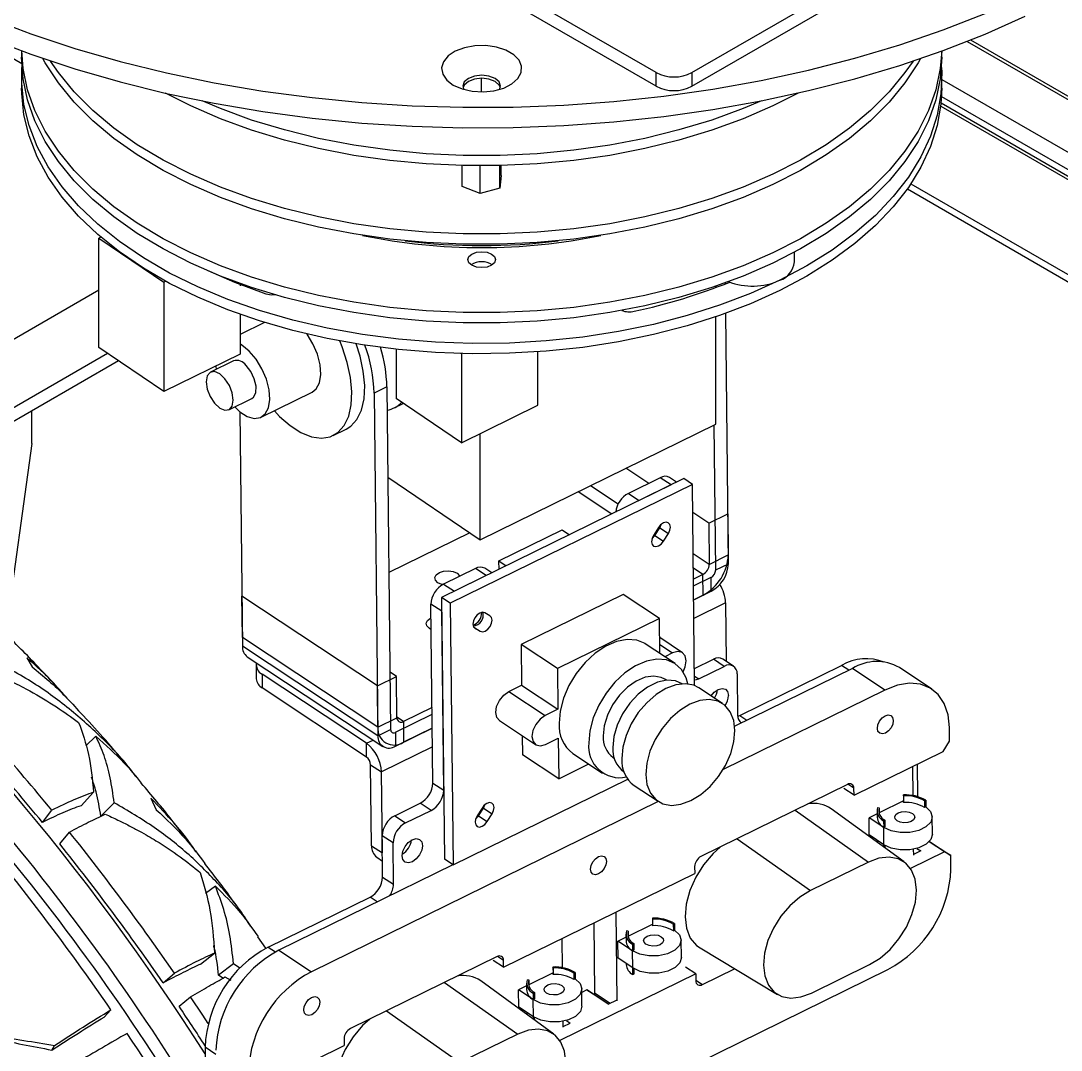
# Model space of a CAD drawing. Header units: millimetres. Extents: x 0 to 597, y 0 to 420.
# Drawn here: x 159.61 to 167.91, y 125.06 to 133.26 of the extents above; entities that cross this region are included whole.
import ezdxf

# ---------------------------------------------------------------- set-up
doc = ezdxf.new("R2010")
doc.units = ezdxf.units.MM

msp = doc.modelspace()

# ---------------------------------------------------------------- linework, layer by layer
at = {"color": 7, "linetype": 'Continuous', "lineweight": 25}
for p, q in [((164.9612, 132.8508), (169.8639, 135.681)), ((164.9612, 132.7419), (169.8639, 135.5721)), ((164.6784, 132.8508), (163.5942, 133.4767)), ((164.6784, 132.7419), (163.5942, 133.3678)), ((159.0396, 133.2605), (159.622, 132.9243)), ((167.1556, 133.0995), (174.6189, 128.791)), ((167.1836, 133.1106), (174.6425, 128.8046)), ((159.6211, 133.0233), (159.6211, 132.9726)), ((166.9544, 132.9726), (166.9544, 133.0233)), ((164.6784, 132.7419), (164.6784, 132.8508)), ((164.9612, 132.8508), (164.9612, 132.7419)), ((159.6211, 132.8093), (159.6211, 132.7277)), ((163.2871, 132.6973), (163.2871, 132.8053)), ((166.9544, 132.7277), (166.9544, 132.8093)), ((166.9544, 132.7965), (174.2558, 128.5814)), ((166.9526, 132.6614), (174.138, 128.5134)), ((166.9459, 132.5836), (174.0673, 128.4726)), ((166.9487, 132.6093), (174.0908, 128.4862)), ((163.1322, 131.9429), (163.1322, 132.1098)), ((163.276, 131.8871), (163.276, 132.1079)), ((163.4315, 131.9311), (163.4315, 132.1096)), ((163.4433, 132.0309), (163.4433, 132.1098)), ((163.4433, 132.0309), (163.4315, 131.9311)), ((163.276, 131.8871), (163.1322, 131.9429)), ((163.4315, 131.9311), (163.276, 131.8871)), ((166.68, 131.9241), (173.3631, 128.0661)), ((160.2518, 131.5407), (160.2351, 131.5325)), ((160.2351, 131.5325), (160.7533, 131.1807)), ((160.2351, 130.6615), (160.2351, 131.5325)), ((165.7802, 131.3432), (165.7802, 131.4201)), ((160.77, 131.1888), (160.7533, 131.1807)), ((160.7533, 131.1807), (160.7533, 130.3097)), ((161.3628, 131.171), (161.3628, 131.1611)), ((161.3663, 131.1698), (161.3628, 131.153)), ((165.2297, 131.1678), (165.2296, 131.1771)), ((160.2351, 131.117), (157.2512, 129.3945)), ((161.3835, 131.1637), (161.3783, 131.1551)), ((165.1545, 131.139), (165.1545, 131.1508)), ((161.3628, 130.9261), (161.3628, 130.6088)), ((165.2539, 128.9392), (165.2322, 130.9331)), ((161.5572, 130.8615), (161.3628, 130.7661)), ((165.1545, 130.0518), (165.1545, 130.9058)), ((160.3059, 130.6135), (157.2512, 128.8501)), ((160.7533, 130.3097), (160.2351, 130.6615)), ((161.3628, 130.6088), (160.7533, 130.3097)), ((162.6073, 130.6477), (162.6073, 130.2539)), ((163.1255, 130.6097), (163.1205, 130.6131)), ((163.1318, 130.6128), (163.1255, 130.6097)), ((163.1255, 130.6097), (163.1255, 129.9021)), ((163.735, 130.2012), (163.735, 130.6267)), ((160.3925, 130.5547), (157.2512, 128.7412)), ((161.3096, 130.5543), (161.1268, 130.4646)), ((161.1691, 130.5137), (161.1726, 130.4871)), ((162.5323, 130.3468), (162.4307, 130.2969)), ((162.5323, 130.3468), (162.5619, 127.618)), ((161.5299, 130.1055), (161.9363, 130.3049)), ((162.4307, 130.2969), (162.4603, 127.5681)), ((161.2737, 130.1654), (161.4565, 130.2551)), ((162.59, 130.1802), (162.6631, 130.216)), ((163.1255, 129.9021), (162.6073, 130.2539)), ((163.1255, 129.9021), (163.735, 130.2012)), ((159.7025, 129.897), (159.7025, 130.1563)), ((161.3606, 130.1493), (161.3809, 128.2823)), ((162.1052, 129.9608), (162.2068, 130.0106)), ((163.2753, 129.1294), (165.1545, 130.0518)), ((165.1523, 128.8893), (165.1397, 130.0445)), ((163.2753, 129.1294), (163.2753, 129.9756)), ((159.7025, 129.897), (159.4928, 128.3766)), ((164.6188, 129.5792), (164.4369, 129.6996)), ((162.5401, 129.6286), (163.2753, 129.1294)), ((164.8982, 129.6168), (162.9681, 128.6695)), ((164.7103, 129.6241), (164.4563, 129.4994)), ((164.7966, 129.5669), (164.7103, 129.6241)), ((164.8409, 129.5887), (164.785, 129.6256)), ((164.9673, 129.5711), (164.8982, 129.6168)), ((164.9673, 129.5711), (163.0372, 128.6238)), ((164.7966, 129.5669), (164.5427, 129.4423)), ((164.9847, 127.968), (164.9673, 129.5711)), ((164.4563, 129.4994), (164.5427, 129.4423)), ((165.0972, 129.2627), (164.9697, 129.347)), ((165.0972, 129.2627), (165.2495, 129.3375)), ((165.0972, 129.2627), (165.1007, 128.9337)), ((165.2495, 129.3375), (165.2531, 129.0085)), ((163.1922, 129.1858), (162.5483, 128.8698)), ((163.4252, 128.9609), (163.928, 129.2077)), ((163.928, 129.2077), (163.9862, 129.1692)), ((164.6959, 129.2266), (164.6568, 129.1645)), ((164.6677, 129.1637), (164.7067, 129.2257)), ((164.7067, 129.2257), (164.7758, 129.18)), ((164.7081, 129.2273), (164.7107, 129.2454)), ((164.7368, 129.118), (164.7758, 129.18)), ((164.6491, 129.15), (164.666, 129.1612)), ((164.6677, 129.1637), (164.7368, 129.118)), ((163.4259, 128.8942), (163.4252, 128.9609)), ((163.4252, 128.9609), (163.4834, 128.9224)), ((165.1007, 128.9337), (165.2531, 129.0085)), ((165.1523, 128.8893), (165.2539, 128.9392)), ((163.2373, 128.9012), (162.9834, 128.7765)), ((163.3237, 128.844), (163.2373, 128.9012)), ((163.3679, 128.8657), (163.3121, 128.9027)), ((165.0505, 128.8539), (164.9755, 128.8171)), ((165.0523, 128.6894), (165.0505, 128.8539)), ((162.9834, 128.7765), (163.0697, 128.7194)), ((163.3237, 128.844), (163.0697, 128.7194)), ((164.9761, 128.7622), (165.1153, 128.8306)), ((165.1165, 128.7209), (165.1153, 128.8306)), ((164.4151, 128.6937), (163.6025, 128.2948)), ((164.7044, 128.5023), (164.4151, 128.6937)), ((164.9773, 128.6526), (165.1165, 128.7209)), ((165.0523, 128.6894), (164.9773, 128.6526)), ((162.456, 127.9664), (161.3766, 128.6806)), ((161.3801, 128.3516), (161.3766, 128.6806)), ((162.9693, 128.5598), (162.883, 128.617)), ((162.8984, 127.1913), (162.883, 128.617)), ((163.0372, 128.6238), (162.9681, 128.6695)), ((162.9681, 128.6695), (162.9907, 126.5858)), ((163.0372, 128.6238), (163.0598, 126.5401)), ((165.2317, 128.6266), (165.2368, 128.1618)), ((162.9848, 127.1341), (162.9693, 128.5598)), ((163.3532, 128.5247), (163.3132, 128.5479)), ((164.7044, 128.5023), (163.8918, 128.1034)), ((164.7074, 128.224), (164.7044, 128.5023)), ((162.4596, 127.6374), (161.3801, 128.3516)), ((162.8852, 128.4135), (162.8682, 128.4247)), ((163.2351, 128.4239), (163.2751, 128.4006)), ((164.888, 128.2302), (164.7061, 128.3506)), ((162.4603, 127.5681), (161.3809, 128.2823)), ((163.6025, 128.2948), (163.606, 127.9713)), ((163.8918, 128.1034), (163.6025, 128.2948)), ((164.8291, 128.1435), (164.5916, 128.3006)), ((159.6625, 128.1905), (159.704, 128.1181)), ((161.4192, 128.1984), (162.4986, 127.4842)), ((164.8095, 128.2286), (164.7469, 128.1979)), ((161.4898, 128.1317), (161.491, 128.022)), ((163.8918, 128.1034), (163.8953, 127.7799)), ((164.9832, 128.1042), (165.1345, 128.1785)), ((165.0176, 128.0216), (165.2208, 128.1213)), ((165.2208, 128.1213), (165.1345, 128.1785)), ((165.2956, 128.1228), (165.2092, 128.18)), ((166.2422, 128.1044), (165.3042, 127.6441)), ((165.3436, 127.7298), (166.1562, 128.1287)), ((166.5013, 127.933), (166.2422, 128.1044)), ((166.8751, 127.9407), (166.616, 128.1121)), ((162.3692, 127.5087), (161.5374, 128.059)), ((161.5374, 128.059), (161.5386, 127.9494)), ((162.456, 127.9664), (162.6084, 128.0412)), ((162.6084, 128.0412), (162.557, 128.0752)), ((162.6119, 127.7122), (162.6084, 128.0412)), ((164.7575, 128.011), (164.7463, 128.0184)), ((165.3236, 128.0615), (165.3272, 127.7325)), ((162.3704, 127.399), (161.5386, 127.9494)), ((162.4596, 127.6374), (162.456, 127.9664)), ((163.5044, 127.9215), (163.606, 127.9713)), ((163.606, 127.9713), (163.8953, 127.7799)), ((164.8854, 127.9823), (164.8843, 127.983)), ((165.208, 127.8248), (165.018, 127.9505)), ((163.5044, 127.9215), (163.7937, 127.73)), ((166.5013, 127.933), (165.2129, 127.3007)), ((162.8919, 127.7945), (162.6633, 127.6823)), ((163.8953, 127.7799), (163.7937, 127.73)), ((162.4596, 127.6374), (162.6119, 127.7122)), ((162.5998, 127.596), (162.8925, 127.7396)), ((163.4284, 127.6895), (163.7177, 127.4981)), ((165.3276, 127.7234), (165.3436, 127.7298)), ((162.4603, 127.5681), (162.5619, 127.618)), ((162.601, 127.4863), (162.8937, 127.63)), ((162.6633, 127.6823), (162.6651, 127.5178)), ((162.8937, 127.63), (162.6651, 127.5178)), ((167.0164, 127.5243), (167.0152, 127.634)), ((160.2125, 127.5653), (160.1324, 127.4888)), ((162.5998, 127.596), (162.601, 127.4863)), ((163.6103, 127.5692), (163.612, 127.4175)), ((163.7962, 127.4997), (163.8978, 127.5496)), ((163.8978, 127.5496), (163.9013, 127.2261)), ((166.9661, 127.4445), (167.0164, 127.5243)), ((162.3704, 127.399), (162.3692, 127.5087)), ((166.2551, 127.0955), (166.9661, 127.4445)), ((163.9013, 127.2261), (163.612, 127.4175)), ((164.0141, 127.4277), (164.2516, 127.2706)), ((164.3343, 127.3957), (164.3455, 127.3883)), ((162.4026, 127.3376), (162.489, 127.2805)), ((162.4096, 126.6926), (162.4026, 127.3376)), ((162.496, 126.6354), (162.489, 127.2805)), ((163.9013, 127.2261), (164.141, 127.3437)), ((164.4208, 127.2825), (164.4219, 127.2818)), ((166.7251, 127.0922), (166.7226, 127.325)), ((166.7639, 127.083), (166.7611, 127.3439)), ((162.8984, 127.1913), (162.9848, 127.1341)), ((163.0598, 126.5401), (164.4513, 127.223)), ((160.0946, 127.0118), (160.1944, 127.119)), ((164.503, 127.1722), (164.693, 127.0465)), ((166.2031, 127.1803), (165.0349, 126.6069)), ((166.2551, 127.0955), (166.173, 127.1498)), ((166.2551, 127.0955), (166.2545, 127.1504)), ((160.359, 127.0347), (160.2527, 126.9272)), ((160.6499, 127.0726), (160.6945, 126.9798)), ((164.6938, 127.0459), (161.9301, 125.6895)), ((162.5949, 126.932), (162.798, 127.0317)), ((162.8844, 126.9746), (162.798, 127.0317)), ((166.6498, 127.0503), (166.4564, 126.9553)), ((166.6499, 127.0899), (166.6493, 127.0974)), ((166.6493, 127.0974), (166.6499, 127.0454)), ((166.6499, 127.0899), (166.6504, 127.0378)), ((166.6504, 127.0378), (166.6499, 127.0454)), ((166.826, 127.0548), (166.8158, 127.0498)), ((166.8158, 127.0498), (166.8164, 126.9977)), ((166.826, 127.0548), (166.8265, 127.0027)), ((159.7864, 126.8787), (159.8616, 126.9753)), ((162.6812, 126.8749), (162.8844, 126.9746)), ((163.2904, 126.9932), (163.2513, 126.9311)), ((163.2622, 126.9303), (163.3012, 126.9924)), ((163.3012, 126.9924), (163.3703, 126.9467)), ((163.3021, 126.992), (163.3052, 127.012)), ((163.3313, 126.8846), (163.3703, 126.9467)), ((166.6551, 126.5634), (166.0733, 126.9872)), ((166.4386, 126.9466), (166.3747, 126.9153)), ((166.4384, 126.9701), (166.4389, 126.918)), ((166.4429, 126.9961), (166.4559, 126.9947)), ((166.4559, 126.9947), (166.4565, 126.9459)), ((166.8265, 127.0027), (166.8164, 126.9977)), ((162.5949, 126.932), (162.6812, 126.8749)), ((163.245, 126.9174), (163.2607, 126.9279)), ((163.2622, 126.9303), (163.3313, 126.8846)), ((166.3762, 126.7782), (166.3747, 126.9153)), ((166.4913, 126.8381), (166.3747, 126.9153)), ((166.5009, 126.8952), (166.4907, 126.8903)), ((166.4907, 126.8903), (166.4913, 126.8381)), ((166.5009, 126.8952), (166.5015, 126.8431)), ((166.8804, 126.7857), (166.8789, 126.9228)), ((159.9252, 126.7075), (160.0024, 126.8016)), ((166.4928, 126.7011), (166.3762, 126.7782)), ((166.5015, 126.8431), (166.4913, 126.8381)), ((166.4928, 126.7011), (166.4913, 126.8381)), ((162.4096, 126.6926), (162.496, 126.6354)), ((162.5808, 126.7154), (162.4945, 126.7725)), ((162.4981, 126.4435), (162.4945, 126.7725)), ((162.5844, 126.3864), (162.5808, 126.7154)), ((166.4409, 126.7354), (166.441, 126.7288)), ((166.493, 126.6814), (166.4928, 126.7011)), ((166.5033, 126.674), (166.5031, 126.6947)), ((166.9748, 126.6439), (166.8532, 126.7244)), ((166.8555, 126.727), (167.0262, 126.614)), ((166.9748, 126.6439), (166.7048, 126.5114)), ((166.7303, 126.6185), (166.7298, 126.6651)), ((166.7869, 126.6512), (166.7302, 126.6234)), ((166.7563, 126.6714), (166.7869, 126.6512)), ((167.0262, 126.614), (166.9748, 126.6439)), ((167.0274, 126.5044), (167.0262, 126.614)), ((163.0577, 126.5415), (161.671, 125.8609)), ((162.4516, 126.6006), (162.4967, 126.5707)), ((163.0598, 126.5401), (162.9907, 126.5858)), ((164.9847, 126.5272), (164.9853, 126.4723)), ((166.3693, 126.5628), (165.9071, 126.3359)), ((162.4981, 126.4435), (162.5844, 126.3864)), ((163.4616, 125.7245), (164.9853, 126.4723)), ((161.1652, 126.3718), (161.0876, 126.3114)), ((161.585, 125.8851), (162.3977, 126.284)), ((164.3557, 126.1633), (164.3634, 125.4568)), ((164.6481, 126.1153), (164.6487, 126.1077)), ((164.6481, 126.1153), (164.6487, 126.0632)), ((164.1809, 126.0775), (164.187, 125.5191)), ((164.4552, 125.9732), (164.6486, 126.0681)), ((164.6487, 126.1077), (164.6492, 126.0556)), ((164.6487, 126.0632), (164.6492, 126.0556)), ((164.8146, 126.0676), (164.8248, 126.0726)), ((164.8146, 126.0676), (164.8152, 126.0155)), ((164.8248, 126.0726), (164.8253, 126.0205)), ((161.5675, 125.8759), (161.5032, 125.9678)), ((163.9316, 125.7211), (163.9291, 125.9539)), ((164.3735, 125.9331), (164.4374, 125.9645)), ((164.4372, 125.9879), (164.4377, 125.9359)), ((164.4547, 126.0125), (164.4417, 126.0139)), ((164.4547, 126.0125), (164.4553, 125.9638)), ((164.8152, 126.0155), (164.8253, 126.0205)), ((164.375, 125.796), (164.3735, 125.9331)), ((164.4901, 125.856), (164.3735, 125.9331)), ((164.4896, 125.9081), (164.4997, 125.9131)), ((164.4896, 125.9081), (164.4901, 125.856)), ((164.4997, 125.9131), (164.5003, 125.861)), ((164.8792, 125.8035), (164.8777, 125.9406)), ((165.0275, 125.8783), (165.645, 125.5085)), ((161.0459, 125.7482), (161.1585, 125.8382)), ((161.671, 125.8609), (161.9301, 125.6895)), ((163.4096, 125.8092), (162.2414, 125.2359)), ((164.4916, 125.7189), (164.375, 125.796)), ((164.4901, 125.856), (164.5003, 125.861)), ((164.4916, 125.7189), (164.4901, 125.856)), ((161.3102, 125.7516), (161.1914, 125.6609)), ((161.361, 125.7169), (161.3102, 125.7516)), ((161.9542, 123.4632), (166.5254, 125.7067)), ((163.4616, 125.7245), (163.3795, 125.7788)), ((163.4616, 125.7245), (163.4609, 125.7793)), ((163.8563, 125.7188), (163.8558, 125.7264)), ((163.8558, 125.7264), (163.8563, 125.6743)), ((163.8563, 125.7188), (163.8569, 125.6667)), ((164.4397, 125.7532), (164.4398, 125.7467)), ((164.4922, 125.6668), (164.4916, 125.7189)), ((164.5023, 125.6718), (164.5019, 125.7125)), ((164.994, 125.6717), (164.9119, 125.726)), ((165.046, 125.587), (165.3031, 125.7132)), ((165.916, 125.5189), (166.3782, 125.7457)), ((160.7493, 125.5995), (160.8383, 125.6777)), ((161.2244, 125.6374), (161.1914, 125.6609)), ((161.2417, 125.6473), (161.2886, 125.6231)), ((163.8616, 125.1923), (163.2797, 125.6161)), ((163.6493, 125.6251), (163.6624, 125.6236)), ((163.6624, 125.6236), (163.6629, 125.5749)), ((163.8563, 125.6792), (163.6628, 125.5843)), ((163.8569, 125.6667), (163.8563, 125.6743)), ((164.994, 125.6717), (163.9113, 125.1404)), ((164.0324, 125.6837), (164.0223, 125.6787)), ((164.0223, 125.6787), (164.0228, 125.6266)), ((164.033, 125.6316), (164.0228, 125.6266)), ((164.0324, 125.6837), (164.033, 125.6316)), ((164.4922, 125.6668), (164.5023, 125.6718)), ((164.994, 125.6717), (164.9946, 125.6169)), ((163.6451, 125.5756), (163.5812, 125.5442)), ((163.5827, 125.4071), (163.5812, 125.5442)), ((163.6978, 125.4671), (163.5812, 125.5442)), ((163.6448, 125.5991), (163.6454, 125.547)), ((164.0869, 125.4147), (164.0854, 125.5517)), ((164.1254, 125.544), (164.0857, 125.5245)), ((164.2981, 125.4297), (164.1254, 125.544)), ((164.1254, 125.544), (164.1768, 125.5141)), ((160.8758, 125.414), (160.9666, 125.4896)), ((163.7074, 125.5242), (163.6972, 125.5192)), ((163.6972, 125.5192), (163.6978, 125.4671)), ((163.7079, 125.4721), (163.6978, 125.4671)), ((163.6993, 125.33), (163.6978, 125.4671)), ((163.7074, 125.5242), (163.7079, 125.4721)), ((164.1768, 125.5141), (164.3017, 125.4315)), ((164.187, 125.5191), (164.1878, 125.5068)), ((164.3591, 125.4596), (164.2981, 125.4297)), ((160.2795, 125.3283), (160.3331, 125.386)), ((163.6993, 125.33), (163.5827, 125.4071)), ((163.6474, 125.3643), (163.6475, 125.3578)), ((163.6995, 125.3104), (163.6993, 125.33)), ((163.7098, 125.3029), (163.7095, 125.3237)), ((163.9367, 125.2474), (163.9362, 125.294)), ((163.9628, 125.3004), (163.9934, 125.2802)), ((163.9367, 125.2523), (163.9934, 125.2802)), ((162.1912, 125.1561), (162.1918, 125.1013)), ((163.5758, 125.1917), (163.1136, 124.9648)), ((159.8627, 125.0651), (159.8832, 125.102)), ((161.1694, 125.0304), (161.083, 125.0875)), ((161.083, 125.0875), (161.0949, 123.9908)), ((161.4807, 124.7523), (162.1918, 125.1013))]:
    msp.add_line(p, q, dxfattribs=at)
at = {"color": 8, "linetype": 'Continuous', "lineweight": 25}
for p, q in [((166.7078, 131.9645), (173.4119, 128.0943)), ((164.3237, 129.3348), (164.0554, 129.5123)), ((164.3747, 129.4141), (164.1535, 129.5604)), ((165.1007, 128.9337), (164.9733, 129.018)), ((165.0505, 128.8539), (164.9745, 128.9042)), ((165.2317, 128.6266), (164.9789, 128.5025)), ((163.2248, 128.4339), (163.2751, 128.4006)), ((163.2323, 128.4257), (163.2351, 128.4239)), ((164.7067, 128.2967), (164.8095, 128.2286)), ((166.2139, 128.0905), (166.1562, 128.1287)), ((164.9839, 128.044), (165.0176, 128.0216)), ((162.6633, 127.6823), (162.6119, 127.7163)), ((165.3436, 127.7298), (165.4012, 127.6917)), ((162.3692, 127.5087), (162.4223, 127.5348)), ((162.8953, 127.4799), (162.489, 127.2805)), ((166.2545, 127.1504), (166.2068, 127.1819)), ((165.785, 126.9751), (166.3693, 126.5628)), ((165.3228, 126.7482), (165.9071, 126.3359)), ((162.4553, 126.2458), (162.3977, 126.284)), ((161.585, 125.8851), (161.6434, 125.8465)), ((163.4609, 125.7793), (163.4132, 125.8109)), ((164.9945, 125.621), (165.046, 125.587)), ((162.9915, 125.604), (163.5758, 125.1917)), ((164.3118, 125.4365), (164.187, 125.5191)), ((162.5293, 125.3772), (163.1136, 124.9648))]:
    msp.add_line(p, q, dxfattribs=at)
at = {"color": 7, "linetype": 'Continuous', "lineweight": 25, "flags": 128}
for points in [[(159.3584, 133.2873), (159.6956, 133.1598), (160.0453, 133.0439), (160.4061, 132.9401), (160.7769, 132.8487), (161.1563, 132.77), (161.543, 132.7042), (161.9358, 132.6517), (162.3332, 132.6126), (162.7339, 132.5871), (163.1366, 132.5751), (163.5397, 132.5768), (163.942, 132.5922), (164.342, 132.6211), (164.7384, 132.6636), (165.1298, 132.7194), (165.5148, 132.7884), (165.8922, 132.8703), (166.2606, 132.9649), (166.6188, 133.0718), (166.9654, 133.1906), (167.2994, 133.321)], [(159.3584, 133.124), (159.6956, 132.9965), (160.0453, 132.8806), (160.4061, 132.7768), (160.7769, 132.6854), (161.1563, 132.6066), (161.543, 132.5409), (161.9358, 132.4884), (162.3332, 132.4493), (162.7339, 132.4237), (163.1366, 132.4118), (163.5397, 132.4135), (163.942, 132.4289), (164.342, 132.4578), (164.7384, 132.5003), (165.1298, 132.5561), (165.5148, 132.6251), (165.8922, 132.707), (166.2606, 132.8016), (166.6188, 132.9085), (166.9654, 133.0273), (167.2994, 133.1577), (167.6195, 133.2991)], [(166.954, 133.0231), (166.9425, 132.8839), (166.9069, 132.7147), (166.8479, 132.5477), (166.7657, 132.384), (166.661, 132.2246), (166.5344, 132.0706), (166.3868, 131.923), (166.219, 131.7827), (166.0323, 131.6506), (165.8278, 131.5277), (165.6067, 131.4146), (165.3707, 131.3122), (165.1211, 131.2211), (164.8596, 131.1419), (164.588, 131.0751), (164.3079, 131.0211), (164.0212, 130.9803), (163.7297, 130.953), (163.4354, 130.9393), (163.1401, 130.9393), (162.8458, 130.953), (162.5543, 130.9803), (162.2676, 131.0211), (161.9875, 131.0751), (161.7159, 131.1419), (161.4544, 131.2211), (161.2049, 131.3122), (160.9688, 131.4146), (160.7478, 131.5277), (160.5432, 131.6506), (160.3565, 131.7827), (160.1887, 131.923), (160.0411, 132.0706), (159.9145, 132.2246), (159.8098, 132.384), (159.7276, 132.5477), (159.6686, 132.7147), (159.633, 132.8839), (159.6215, 133.0231)], [(163.0615, 132.7514), (163.1309, 132.721), (163.212, 132.7025), (163.2987, 132.6974), (163.3846, 132.7059), (163.4633, 132.7276), (163.5289, 132.7606), (163.5767, 132.8027), (163.6031, 132.8506), (163.6061, 132.9009), (163.5854, 132.9498), (163.5427, 132.9936), (163.4811, 133.0292), (163.4052, 133.0539), (163.3205, 133.0658), (163.2334, 133.0641), (163.1503, 133.0489), (163.0775, 133.0213), (163.0202, 132.9833), (162.9828, 132.9379), (162.9679, 132.8883), (162.9769, 132.8383), (163.0088, 132.7915), (163.0615, 132.7514)], [(166.9544, 132.9726), (166.9425, 132.8023), (166.9069, 132.6331), (166.8479, 132.4661), (166.7657, 132.3023), (166.661, 132.1429), (166.5344, 131.9889), (166.3868, 131.8413), (166.219, 131.701), (166.0323, 131.569), (165.8278, 131.446), (165.6067, 131.333), (165.3707, 131.2306), (165.1211, 131.1395), (164.8596, 131.0603), (164.588, 130.9934), (164.3079, 130.9395), (164.0212, 130.8987), (163.7297, 130.8713), (163.4354, 130.8576), (163.1401, 130.8576), (162.8458, 130.8713), (162.5543, 130.8987), (162.2676, 130.9395), (161.9875, 130.9934), (161.7159, 131.0603), (161.4544, 131.1395), (161.2049, 131.2306), (160.9688, 131.333), (160.7478, 131.446), (160.5432, 131.569), (160.3565, 131.701), (160.1887, 131.8413), (160.0411, 131.9889), (159.9145, 132.1429), (159.8098, 132.3023), (159.7276, 132.4661), (159.6686, 132.6331), (159.633, 132.8023), (159.6211, 132.9726)], [(166.7856, 132.9637), (166.7657, 132.9283), (166.661, 132.7689), (166.5344, 132.6149), (166.3868, 132.4673), (166.219, 132.327), (166.0323, 132.195), (165.8278, 132.072), (165.6067, 131.959), (165.3707, 131.8566), (165.1211, 131.7655), (164.8596, 131.6863), (164.588, 131.6195), (164.3079, 131.5655), (164.0212, 131.5247), (163.7297, 131.4973), (163.4354, 131.4836), (163.1401, 131.4836), (162.8458, 131.4973), (162.5543, 131.5247), (162.2676, 131.5655), (161.9875, 131.6195), (161.7159, 131.6863), (161.4544, 131.7655), (161.2049, 131.8566), (160.9688, 131.959), (160.7478, 132.072), (160.5432, 132.195), (160.3565, 132.327), (160.1887, 132.4673), (160.0411, 132.6149), (159.9145, 132.7689), (159.8098, 132.9283), (159.79, 132.9637)], [(166.7249, 132.9432), (166.661, 132.8506), (166.5344, 132.6966), (166.3868, 132.549), (166.219, 132.4087), (166.0323, 132.2766), (165.8278, 132.1537), (165.6067, 132.0407), (165.3707, 131.9383), (165.1211, 131.8472), (164.8596, 131.7679), (164.588, 131.7011), (164.3079, 131.6471), (164.0212, 131.6063), (163.7297, 131.579), (163.4354, 131.5653), (163.1401, 131.5653), (162.8458, 131.579), (162.5543, 131.6063), (162.2676, 131.6471), (161.9875, 131.7011), (161.7159, 131.7679), (161.4544, 131.8472), (161.2049, 131.9383), (160.9688, 132.0407), (160.7478, 132.1537), (160.5432, 132.2766), (160.3565, 132.4087), (160.1887, 132.549), (160.0411, 132.6966), (159.9145, 132.8506), (159.8506, 132.9432)], [(165.6628, 131.1966), (165.4303, 131.0915), (165.1839, 130.9976), (164.9252, 130.9154), (164.6559, 130.8455), (164.3778, 130.7883), (164.0925, 130.7442), (163.8021, 130.7135), (163.5082, 130.6964), (163.213, 130.693), (162.9183, 130.7034), (162.6259, 130.7274), (162.3379, 130.7648), (162.056, 130.8156), (161.7821, 130.8793), (161.518, 130.9555), (161.2653, 131.0437), (161.0257, 131.1434), (160.8009, 131.2539), (160.5921, 131.3744), (160.4009, 131.5043), (160.2283, 131.6426), (160.0756, 131.7885), (159.9438, 131.941), (159.8336, 132.0992), (159.7458, 132.262), (159.681, 132.4283), (159.6396, 132.597), (159.6218, 132.7672), (159.6238, 132.891)], [(163.4306, 132.7167), (163.4378, 132.7432), (163.4263, 132.7763), (163.3938, 132.8044), (163.3452, 132.8232), (163.2878, 132.8298), (163.2304, 132.8232), (163.1817, 132.8044), (163.1492, 132.7764), (163.1378, 132.7432), (163.145, 132.7167)], [(166.9517, 132.891), (166.9537, 132.8514), (166.9477, 132.681), (166.9179, 132.5114), (166.8646, 132.3437), (166.7881, 132.1791), (166.6889, 132.0185), (166.5677, 131.8631), (166.4252, 131.7138), (166.2623, 131.5716), (166.0801, 131.4375), (165.8799, 131.3122), (165.6628, 131.1966)], [(163.4363, 132.731), (163.4263, 132.7519), (163.3938, 132.7799), (163.3452, 132.7987), (163.2878, 132.8053), (163.2304, 132.7987), (163.1817, 132.7799), (163.1492, 132.7519), (163.1393, 132.731)], [(165.6628, 131.115), (165.4303, 131.0099), (165.1839, 130.9159), (164.9252, 130.8337), (164.6559, 130.7638), (164.3778, 130.7066), (164.0925, 130.6625), (163.8021, 130.6319), (163.5082, 130.6148), (163.213, 130.6114), (162.9183, 130.6217), (162.6259, 130.6457), (162.3379, 130.6832), (162.056, 130.7339), (161.7821, 130.7976), (161.518, 130.8738), (161.2653, 130.962), (161.0257, 131.0617), (160.8009, 131.1722), (160.5921, 131.2928), (160.4009, 131.4226), (160.2283, 131.561), (160.0756, 131.7069), (159.9438, 131.8594), (159.8336, 132.0175), (159.7458, 132.1803), (159.681, 132.3466), (159.6396, 132.5154), (159.6218, 132.6855), (159.6211, 132.7277)], [(165.8089, 132.6877), (165.6067, 132.585), (165.3707, 132.4826), (165.1211, 132.3915), (164.8596, 132.3123), (164.588, 132.2455), (164.3079, 132.1915), (164.0212, 132.1507), (163.7297, 132.1234), (163.4354, 132.1096), (163.1401, 132.1096), (162.8458, 132.1234), (162.5543, 132.1507), (162.2676, 132.1915), (161.9875, 132.2455), (161.7159, 132.3123), (161.4544, 132.3915), (161.2049, 132.4826), (160.9688, 132.585), (160.7666, 132.6877)], [(166.9544, 132.7277), (166.9477, 132.5993), (166.9179, 132.4297), (166.8646, 132.2621), (166.7881, 132.0974), (166.6889, 131.9369), (166.5677, 131.7814), (166.4252, 131.6321), (166.2623, 131.49), (166.0801, 131.3558), (165.8799, 131.2305), (165.6628, 131.115)], [(165.5163, 132.6254), (165.3707, 132.5643), (165.1211, 132.4732), (164.8596, 132.3939), (164.588, 132.3271), (164.3079, 132.2732), (164.0212, 132.2324), (163.7297, 132.205), (163.4354, 132.1913), (163.1401, 132.1913), (162.8458, 132.205), (162.5543, 132.2324), (162.2676, 132.2731), (161.9875, 132.3271), (161.7159, 132.3939), (161.4544, 132.4732), (161.2049, 132.5643), (161.0592, 132.6254)], [(163.3978, 131.3609), (163.3894, 131.3366), (163.3655, 131.316), (163.3299, 131.3022), (163.2878, 131.2974), (163.2457, 131.3022), (163.21, 131.316), (163.1861, 131.3366), (163.1778, 131.3609), (163.1861, 131.3852), (163.21, 131.4058), (163.2457, 131.4196), (163.2878, 131.4244), (163.3299, 131.4196), (163.3655, 131.4058), (163.3894, 131.3852), (163.3978, 131.3609)], [(161.5695, 131.0867), (161.3197, 131.1782), (161.1075, 131.2708)], [(161.6471, 131.0796), (161.6101, 131.0788), (161.5695, 131.0867)], [(161.9363, 130.3049), (161.9693, 130.3314), (161.9948, 130.3808), (162.0051, 130.4468), (161.9995, 130.5244), (161.9782, 130.608), (161.943, 130.6912), (161.8963, 130.768), (161.8952, 130.7695)], [(161.4354, 130.6332), (161.377, 130.6809), (161.3628, 130.6895)], [(161.6351, 130.1571), (161.6769, 130.1128), (161.7615, 130.0389), (161.8472, 129.9843), (161.9308, 129.9508), (162.0097, 129.9395), (162.081, 129.9508), (162.1424, 129.9844), (162.1918, 130.0391), (162.2275, 130.1131), (162.2482, 130.2037), (162.2534, 130.308), (162.2427, 130.4224), (162.2166, 130.543), (162.176, 130.6657), (162.156, 130.7143)], [(162.2068, 130.0106), (162.244, 130.0343), (162.2934, 130.089), (162.3291, 130.1629), (162.3498, 130.2536), (162.355, 130.3579), (162.3443, 130.4723), (162.3182, 130.5929), (162.2867, 130.6914)], [(161.3195, 130.1878), (161.3598, 130.15), (161.4185, 130.1122), (161.4747, 130.0961), (161.524, 130.1028), (161.5629, 130.132), (161.5885, 130.1814), (161.5988, 130.2474), (161.5931, 130.325), (161.5719, 130.4085), (161.5366, 130.4918), (161.49, 130.5686), (161.4354, 130.6332), (161.4354, 130.6332)], [(161.4565, 130.2551), (161.4698, 130.2648), (161.4878, 130.3006), (161.4899, 130.3523), (161.4756, 130.4119), (161.4473, 130.4704), (161.4093, 130.519)], [(161.2002, 130.1789), (161.2415, 130.1612), (161.2766, 130.1669), (161.3, 130.1952), (161.3082, 130.2417), (161.3, 130.2993), (161.2766, 130.3594), (161.2415, 130.4127), (161.2002, 130.4511), (161.1589, 130.4688), (161.1239, 130.463), (161.1005, 130.4348), (161.0923, 130.3883), (161.1005, 130.3306), (161.1239, 130.2706), (161.1589, 130.2173), (161.2002, 130.1789)], [(164.7758, 129.18), (164.7877, 129.2055), (164.7917, 129.2307), (164.7872, 129.2517), (164.7749, 129.2653), (164.7566, 129.2695), (164.7352, 129.2636), (164.7139, 129.2485), (164.6959, 129.2266)], [(164.7067, 129.2257), (164.7186, 129.2513), (164.7192, 129.2532)], [(164.6568, 129.1645), (164.6449, 129.139), (164.6409, 129.1138), (164.6454, 129.0928), (164.6577, 129.0792), (164.676, 129.075), (164.6974, 129.0809), (164.7188, 129.096), (164.7368, 129.118)], [(164.6443, 129.137), (164.6497, 129.1417), (164.6677, 129.1637)], [(162.9759, 128.7726), (162.9694, 128.7742), (162.9388, 128.7878), (162.9198, 128.807), (162.9153, 128.829), (162.926, 128.8505), (162.9502, 128.868), (162.9843, 128.8791), (163.023, 128.8819), (163.0606, 128.8761), (163.0912, 128.8626), (163.0912, 128.8626)], [(163.0912, 128.8626), (163.1101, 128.8433), (163.112, 128.8396)], [(163.3132, 128.5479), (163.2949, 128.5521), (163.2735, 128.5462), (163.2522, 128.5311), (163.2342, 128.5092), (163.2223, 128.4837), (163.2183, 128.4585), (163.2228, 128.4375), (163.2351, 128.4239)], [(163.2751, 128.4006), (163.2934, 128.3964), (163.3148, 128.4023), (163.3361, 128.4174), (163.3541, 128.4394), (163.366, 128.4649), (163.37, 128.4901), (163.3655, 128.5111), (163.3532, 128.5247)], [(162.8682, 128.4247), (162.8492, 128.444), (162.8447, 128.466), (162.8554, 128.4874), (162.8796, 128.505), (162.8842, 128.5071)], [(164.5916, 128.3006), (164.5891, 128.3023), (164.5227, 128.3303), (164.4461, 128.3365), (164.3628, 128.3206), (164.2766, 128.2834), (164.1917, 128.2266), (164.112, 128.1528), (164.0412, 128.0656), (163.9826, 127.9689), (163.939, 127.8673), (163.9125, 127.7656), (163.9041, 127.6685)], [(164.8926, 128.0783), (164.9098, 128.1178), (164.9174, 128.1658), (164.9088, 128.2059), (164.8853, 128.2319), (164.8504, 128.2399), (164.8095, 128.2286)], [(164.9308, 127.9815), (164.9167, 128.0299), (164.8796, 128.0967), (164.8266, 128.1451), (164.7602, 128.1732), (164.6836, 128.1794), (164.6002, 128.1635), (164.5141, 128.1263), (164.4292, 128.0695), (164.3495, 127.9957), (164.2787, 127.9084), (164.2201, 127.8118), (164.1765, 127.7102), (164.1499, 127.6085), (164.1416, 127.5114)], [(164.7463, 128.0184), (164.7191, 128.0326), (164.6584, 128.0443), (164.5904, 128.0348), (164.5192, 128.0048), (164.4493, 127.956), (164.3851, 127.8915), (164.3307, 127.8155), (164.2895, 127.7327), (164.264, 127.6482), (164.2559, 127.5675)], [(165.0176, 128.0216), (164.9978, 128.014), (164.9842, 128.0113)], [(164.8843, 127.983), (164.8313, 128.0063), (164.7626, 128.0115), (164.6874, 127.9946), (164.6103, 127.9568), (164.5356, 127.9001), (164.4677, 127.8279), (164.4106, 127.7443), (164.3675, 127.6543), (164.341, 127.563), (164.3326, 127.4757)], [(165.018, 127.9505), (164.979, 127.9703), (164.9111, 127.9829), (164.8356, 127.9744), (164.7564, 127.9452), (164.6774, 127.8967), (164.6025, 127.8315), (164.5356, 127.7527), (164.48, 127.6642), (164.4384, 127.5707), (164.413, 127.4766), (164.405, 127.3869)], [(165.116, 127.8857), (165.1407, 127.9154), (165.1717, 127.9374), (165.2029, 127.946), (165.2295, 127.9399), (165.2474, 127.9201), (165.254, 127.8895)], [(167.0152, 127.634), (167.0042, 127.7362), (166.9742, 127.8248), (166.9263, 127.8966), (166.8622, 127.9487), (166.7845, 127.9791), (166.6961, 127.9867), (166.6005, 127.9711), (166.5013, 127.933)], [(163.4284, 127.6895), (163.4076, 127.7139), (163.399, 127.754), (163.4066, 127.802), (163.4293, 127.8507), (163.4637, 127.8927), (163.5044, 127.9215)], [(164.595, 127.2611), (164.6048, 127.1801), (164.632, 127.1119), (164.6752, 127.0599), (164.7321, 127.0267), (164.8, 127.0141), (164.8755, 127.0226), (164.9547, 127.0518), (165.0337, 127.1003), (165.1085, 127.1655), (165.1755, 127.2443), (165.2311, 127.3328), (165.2727, 127.4263), (165.2981, 127.5204), (165.3061, 127.6101), (165.2962, 127.6912), (165.269, 127.7594), (165.2259, 127.8114), (165.1689, 127.8445), (165.101, 127.8572), (165.0256, 127.8487), (164.9464, 127.8195), (164.8673, 127.771), (164.7925, 127.7058), (164.7256, 127.627), (164.6699, 127.5385), (164.6284, 127.445), (164.603, 127.3509), (164.595, 127.2611)], [(163.7937, 127.73), (163.753, 127.7012), (163.7186, 127.6593), (163.6959, 127.6106), (163.6883, 127.5625), (163.6969, 127.5225), (163.7204, 127.4964), (163.7553, 127.4885), (163.7962, 127.4997)], [(166.4408, 127.6277), (166.4453, 127.6563), (166.4588, 127.6853), (166.4793, 127.7103), (166.5035, 127.7274), (166.5279, 127.7341), (166.5486, 127.7294), (166.5626, 127.7139), (166.5678, 127.69), (166.5632, 127.6614), (166.5497, 127.6324), (166.5293, 127.6075), (166.505, 127.5903), (166.4807, 127.5836), (166.4599, 127.5884), (166.4459, 127.6038), (166.4408, 127.6277)], [(163.3703, 126.9467), (163.3822, 126.9722), (163.3862, 126.9973), (163.3817, 127.0183), (163.3694, 127.032), (163.3511, 127.0361), (163.3297, 127.0302), (163.3084, 127.0152), (163.2904, 126.9932)], [(163.3012, 126.9924), (163.3131, 127.0179), (163.3137, 127.0199)], [(166.8265, 127.0027), (166.8651, 126.9655), (166.8789, 126.9228), (166.8661, 126.8799), (166.8283, 126.8419), (166.7701, 126.8133), (166.6985, 126.7976), (166.6221, 126.7968), (166.5501, 126.8109), (166.4913, 126.8381)], [(166.7107, 126.8861), (166.6835, 126.8773), (166.6525, 126.875), (166.6224, 126.8797), (166.598, 126.8905), (166.5828, 126.9059), (166.5792, 126.9235), (166.5877, 126.9406), (166.6071, 126.9547), (166.6344, 126.9635), (166.6654, 126.9658), (166.6954, 126.9612), (166.7199, 126.9503), (166.7351, 126.9349), (166.7386, 126.9173), (166.7301, 126.9002), (166.7107, 126.8861)], [(163.2513, 126.9311), (163.2394, 126.9056), (163.2354, 126.8805), (163.2399, 126.8595), (163.2522, 126.8458), (163.2705, 126.8417), (163.2919, 126.8476), (163.3133, 126.8627), (163.3313, 126.8846)], [(163.2388, 126.9036), (163.2442, 126.9084), (163.2622, 126.9303)], [(166.8804, 126.7857), (166.8676, 126.7428), (166.8298, 126.7048), (166.7716, 126.6762), (166.7, 126.6606), (166.6236, 126.6597), (166.5516, 126.6738), (166.4928, 126.7011)], [(162.816, 126.693), (162.8101, 126.6563), (162.7928, 126.6192), (162.7667, 126.5873), (162.7357, 126.5653), (162.7045, 126.5568), (162.6779, 126.5628), (162.66, 126.5827), (162.6534, 126.6132), (162.6593, 126.6498), (162.6766, 126.6869), (162.7027, 126.7189), (162.7338, 126.7408), (162.7649, 126.7494), (162.7915, 126.7433), (162.8094, 126.7235), (162.816, 126.693)], [(166.441, 126.7288), (166.441, 126.7266), (166.4418, 126.7187)], [(164.1552, 126.5059), (164.1597, 126.5345), (164.1732, 126.5635), (164.1937, 126.5885), (164.2179, 126.6056), (164.2423, 126.6123), (164.263, 126.6076), (164.277, 126.5921), (164.2821, 126.5682), (164.2776, 126.5396), (164.2641, 126.5106), (164.2436, 126.4857), (164.2194, 126.4685), (164.195, 126.4618), (164.1743, 126.4666), (164.1603, 126.4821), (164.1552, 126.5059)], [(165.1884, 126.6823), (165.1323, 126.6307), (165.0564, 126.5414), (164.9933, 126.4411), (164.9462, 126.3351), (164.9174, 126.2285), (164.9083, 126.1267), (164.9195, 126.0348), (164.9503, 125.9575), (164.9992, 125.8985), (165.0275, 125.8783)], [(166.3782, 125.7457), (166.4623, 125.7973), (166.5419, 125.8668), (166.6132, 125.9506), (166.6724, 126.0447), (166.7166, 126.1443), (166.7437, 126.2444), (166.7522, 126.34), (166.7417, 126.4262), (166.7128, 126.4988), (166.6668, 126.5541), (166.6062, 126.5894), (166.5339, 126.6029), (166.4536, 126.5938), (166.3693, 126.5628)], [(165.9071, 126.3359), (165.823, 126.2843), (165.7434, 126.2149), (165.6722, 126.131), (165.6129, 126.0369), (165.5687, 125.9373), (165.5417, 125.8372), (165.5332, 125.7417), (165.5436, 125.6554), (165.5726, 125.5828), (165.6185, 125.5275), (165.6791, 125.4922), (165.7514, 125.4787), (165.8317, 125.4878), (165.916, 125.5189)], [(164.8253, 126.0205), (164.864, 125.9833), (164.8777, 125.9407), (164.8649, 125.8977), (164.8272, 125.8597), (164.7689, 125.8311), (164.6973, 125.8155), (164.6209, 125.8146), (164.549, 125.8287), (164.4901, 125.856)], [(164.6059, 125.9725), (164.6332, 125.9814), (164.6642, 125.9836), (164.6942, 125.979), (164.7187, 125.9682), (164.7339, 125.9528), (164.7375, 125.9351), (164.7289, 125.918), (164.7096, 125.904), (164.6823, 125.8951), (164.6513, 125.8928), (164.6212, 125.8975), (164.5968, 125.9083), (164.5816, 125.9237), (164.578, 125.9413), (164.5865, 125.9585), (164.6059, 125.9725)], [(164.8792, 125.8035), (164.8664, 125.7606), (164.8287, 125.7226), (164.7704, 125.694), (164.6988, 125.6784), (164.6224, 125.6775), (164.5504, 125.6916), (164.4916, 125.7189)], [(164.033, 125.6316), (164.0716, 125.5944), (164.0854, 125.5518), (164.0726, 125.5088), (164.0348, 125.4708), (163.9766, 125.4422), (163.905, 125.4266), (163.8286, 125.4257), (163.7566, 125.4398), (163.6978, 125.4671)], [(163.9172, 125.5151), (163.8899, 125.5062), (163.8589, 125.504), (163.8289, 125.5086), (163.8044, 125.5194), (163.7893, 125.5348), (163.7857, 125.5524), (163.7942, 125.5696), (163.8136, 125.5836), (163.8408, 125.5925), (163.8719, 125.5947), (163.9019, 125.5901), (163.9263, 125.5793), (163.9415, 125.5639), (163.9451, 125.5463), (163.9366, 125.5291), (163.9172, 125.5151)], [(161.108, 125.2768), (161.0648, 125.3425), (160.9666, 125.4896)], [(161.8696, 125.3841), (161.8741, 125.4127), (161.8876, 125.4417), (161.9081, 125.4667), (161.9323, 125.4838), (161.9567, 125.4906), (161.9774, 125.4858), (161.9914, 125.4703), (161.9965, 125.4465), (161.992, 125.4179), (161.9785, 125.3889), (161.958, 125.3639), (161.9338, 125.3468), (161.9094, 125.3401), (161.8887, 125.3448), (161.8747, 125.3603), (161.8696, 125.3841)], [(164.0869, 125.4147), (164.0741, 125.3718), (164.0363, 125.3337), (163.9781, 125.3051), (163.9065, 125.2895), (163.8301, 125.2887), (163.7581, 125.3027), (163.6993, 125.33)], [(162.3949, 125.3112), (162.3387, 125.2596), (162.2629, 125.1703), (162.1998, 125.0701), (162.1527, 124.964), (162.1239, 124.8574), (162.1148, 124.7556), (162.126, 124.6637), (162.1568, 124.5864), (162.2057, 124.5275), (162.2339, 124.5072)], [(163.6475, 125.3578), (163.6475, 125.3556), (163.6483, 125.3477)], [(163.5847, 124.3747), (163.6688, 124.4262), (163.7484, 124.4957), (163.8196, 124.5796), (163.8788, 124.6737), (163.9231, 124.7733), (163.9501, 124.8733), (163.9586, 124.9689), (163.9482, 125.0551), (163.9192, 125.1278), (163.8733, 125.1831), (163.8127, 125.2184), (163.7404, 125.2318), (163.6601, 125.2228), (163.5758, 125.1917)]]:
    msp.add_lwpolyline(points, dxfattribs=at)
at = {"color": 7, "linetype": 'Continuous', "lineweight": 25}
for centre, radius, start, end in [((164.8198, 133.1237), 0.3074, 242.61136, 297.38897), ((164.8198, 133.0148), 0.3074, 242.61136, 297.38897), ((163.2878, 136.1344), 4.6777, 258.28835, 281.7117), ((163.2878, 136.3315), 4.8585, 262.79054, 277.20935), ((163.2878, 131.1874), 0.1572, 57.58035, 122.41855), ((165.6102, 131.3591), 0.1708, 287.93885, 354.67469), ((163.5197, 135.5377), 4.6924, 282.10361, 291.83706), ((165.4461, 131.6753), 0.5254, 248.60078, 294.34936), ((164.4649, 131.1235), 0.1782, 249.81279, 282.53708), ((161.2142, 130.2625), 1.217, 1.62101, 20.07561), ((161.3488, 130.3158), 1.1839, 1.4964, 17.04382), ((161.3354, 130.4688), 0.0893, 34.18491, 106.7392), ((162.4971, 130.3695), 0.2108, 280.16255, 316.61045), ((164.7489, 129.5627), 0.0725, 60.13953, 122.19366), ((164.5474, 129.3302), 0.1922, 118.27802, 173.8371), ((145.4866, 115.1464), 18.467, 32.37172, 48.60292), ((165.0059, 128.9377), 0.095, 298.06691, 357.56991), ((164.8736, 129.0246), 0.3798, 298.06656, 357.56866), ((164.9942, 128.9502), 0.2599, 298.0674, 357.56682), ((145.1928, 114.9459), 18.5725, 31.14146, 48.58029), ((163.276, 128.8398), 0.0725, 60.13953, 122.19366), ((165.0824, 128.8923), 0.07, 298.0749, 357.56093), ((145.3046, 114.9908), 18.3561, 30.68254, 48.86398), ((163.0727, 128.6089), 0.1899, 118.06631, 177.56683), ((164.9296, 128.613), 0.3024, 2.58518, 32.29804), ((163.1734, 128.5543), 0.1153, 293.75761, 358.09284), ((163.2101, 128.532), 0.0905, 276.83957, 12.88722), ((161.478, 128.276), 0.0973, 176.24975, 232.84078), ((165.1731, 128.1171), 0.0725, 60.13339, 122.20973), ((161.5752, 128.1345), 0.0844, 169.38848, 243.40216), ((165.2582, 128.0674), 0.0656, 354.87035, 124.73579), ((166.3539, 127.7903), 0.3918, 68.89117, 120.28922), ((166.4355, 127.7977), 0.3625, 60.12851, 122.21229), ((161.5814, 128.0293), 0.0907, 184.65583, 241.85361), ((145.7661, 115.4196), 18.2268, 39.34547, 43.64081), ((145.8887, 115.485), 17.9711, 39.34576, 43.64045), ((165.0161, 127.9547), 0.1523, 325.61755, 352.53583), ((165.1064, 127.8952), 0.1476, 324.8908, 357.802), ((162.6446, 127.7093), 0.0328, 174.88664, 304.7141), ((165.3976, 127.7277), 0.0706, 176.13515, 234.92898), ((162.5903, 127.6257), 0.1313, 174.86114, 304.73417), ((162.586, 127.6158), 0.0242, 174.85409, 304.73956), ((164.179, 127.6485), 0.2756, 175.84791, 233.24157), ((162.5498, 127.5601), 0.0898, 174.86817, 304.73066), ((164.4554, 127.5548), 0.1999, 176.37087, 232.71769), ((162.1872, 127.2676), 0.3021, 2.43484, 52.94934), ((164.3874, 127.4821), 0.2475, 173.21843, 282.36732), ((164.5498, 127.4581), 0.2179, 175.36505, 233.71903), ((162.3215, 127.3342), 0.0812, 2.39648, 52.97893), ((164.6489, 127.3685), 0.2446, 175.69871, 233.38439), ((162.7087, 127.1993), 0.1899, 298.06631, 357.56683), ((162.795, 127.1422), 0.1899, 298.06631, 357.56683), ((166.2218, 127.1533), 0.0328, 354.86058, 124.74016), ((165.9347, 126.7842), 0.2458, 55.67369, 101.05409), ((166.6677, 126.7864), 0.3116, 59.46461, 93.37586), ((166.6671, 126.7976), 0.2927, 59.46779, 93.37307), ((166.6677, 126.7457), 0.2926, 59.45478, 93.38169), ((166.5308, 126.9721), 0.0911, 164.72019, 243.93957), ((166.5385, 126.9722), 0.0856, 164.73825, 243.92886), ((162.6842, 126.7645), 0.1899, 118.06475, 177.56677), ((162.7706, 126.7073), 0.1899, 118.06085, 177.57018), ((166.5409, 126.9278), 0.1024, 185.46113, 241.04548), ((144.6692, 114.5244), 19.6428, 34.59742, 38.68394), ((144.8081, 114.6035), 19.3658, 34.59739, 38.68363), ((162.5161, 126.6856), 0.1067, 176.25861, 232.81909), ((162.5751, 126.7587), 0.1553, 300.53324, 352.48441), ((165.0796, 126.5231), 0.095, 118.07189, 177.56492), ((144.1639, 114.2327), 19.6428, 34.59742, 38.68394), ((162.3083, 126.4516), 0.1899, 298.06742, 357.5694), ((166.0787, 126.5447), 0.9496, 298.06626, 357.5677), ((162.4098, 126.3906), 0.1747, 326.95828, 358.61418), ((164.6665, 125.8043), 0.3115, 59.45985, 93.38062), ((164.6659, 125.8156), 0.2926, 59.45909, 93.38162), ((164.6665, 125.7635), 0.2926, 59.45944, 93.37719), ((164.5296, 125.9899), 0.0911, 164.73171, 243.92851), ((164.5373, 125.99), 0.0856, 164.71678, 243.93628), ((162.0318, 125.0472), 0.9496, 118.06573, 177.56824), ((164.535, 125.9425), 0.0975, 183.91833, 242.58827), ((162.1178, 125.023), 0.9496, 118.06574, 177.56832), ((163.4283, 125.7822), 0.0328, 354.8606, 124.74014), ((163.8741, 125.4152), 0.3117, 59.46985, 93.37062), ((163.8736, 125.4267), 0.2926, 59.45914, 93.38157), ((164.5371, 125.7533), 0.0975, 183.91806, 242.58854), ((162.3769, 124.8516), 0.9496, 118.06609, 177.56829), ((163.1411, 125.4131), 0.2458, 55.67361, 101.05417), ((163.7373, 125.601), 0.0911, 164.71865, 243.92837), ((163.745, 125.6011), 0.0856, 164.73825, 243.92886), ((163.8741, 125.3746), 0.2926, 59.45959, 93.37688), ((165.0273, 125.614), 0.0328, 174.85947, 304.71956), ((163.7474, 125.5567), 0.1024, 185.46113, 241.04548), ((144.3658, 114.2929), 19.9063, 32.88109, 33.96429), ((162.2861, 125.1521), 0.095, 118.07189, 177.56492), ((143.5852, 113.8319), 20.3467, 30.6322, 33.96004)]:
    msp.add_arc(centre, radius, start, end, dxfattribs=at)
for points, knots in [([(159.9044, 127.9553), (159.8144, 128.0523), (159.6887, 128.1878), (159.5586, 128.315), (159.5216, 128.3511)], [0, 0, 0, 0, 0.715809, 1, 1, 1, 1]), ([(160.5303, 127.244), (160.5208, 127.2573), (160.441, 127.3698), (160.2602, 127.5575), (159.9859, 127.8028), (159.6773, 128.0219), (159.4461, 128.1423), (159.3287, 128.2034)], [0, 0, 0, 0, 0.032397, 0.273415, 0.511517, 0.751906, 1, 1, 1, 1]), ([(159.9647, 127.8871), (159.9362, 127.9206), (159.8438, 128.0289), (159.7366, 128.1245), (159.6625, 128.1905)], [0, 0, 0, 0, 0.3092342, 1, 1, 1, 1]), ([(159.2516, 128.1276), (159.2878, 128.1131), (159.3574, 128.0854), (159.4545, 128.0423), (159.5411, 128.0013), (159.6175, 127.9627), (159.7382, 127.8981), (159.8938, 127.806), (160.0174, 127.7168), (160.0756, 127.6747)], [0, 0, 0, 0, 0.120104, 0.230138, 0.330168, 0.420242, 0.500398, 0.764717, 1, 1, 1, 1]), ([(159.704, 128.1181), (159.7944, 128.0433), (159.9325, 127.9291), (160.0494, 127.7964), (160.0898, 127.7506)], [0, 0, 0, 0, 0.654723, 1, 1, 1, 1]), ([(160.4589, 127.3348), (160.4533, 127.3418), (160.3352, 127.487), (160.2104, 127.6229), (160.0916, 127.7523)], [0, 0, 0, 0, 0.04826, 1, 1, 1, 1]), ([(160.0756, 127.6747), (160.1048, 127.5929), (160.1634, 127.4293), (160.1841, 127.2225), (160.1944, 127.119)], [0, 0, 0, 0, 0.499574, 1, 1, 1, 1]), ([(160.359, 127.0347), (160.3494, 127.1024), (160.3304, 127.2366), (160.2814, 127.4132), (160.2353, 127.5148), (160.2125, 127.5653)], [0, 0, 0, 0, 0.339379, 0.672333, 1, 1, 1, 1]), ([(160.2125, 127.5653), (160.2907, 127.4959), (160.4219, 127.3796), (160.5306, 127.2461), (160.5745, 127.1921)], [0, 0, 0, 0, 0.596439, 1, 1, 1, 1]), ([(160.2527, 126.9272), (160.2416, 126.9941), (160.2231, 127.1053), (160.1909, 127.2014), (160.1781, 127.2398)], [0, 0, 0, 0, 0.601239, 1, 1, 1, 1]), ([(160.9141, 126.771), (160.8826, 126.8132), (160.7736, 126.9591), (160.6568, 127.095), (160.5737, 127.1916)], [0, 0, 0, 0, 0.289099, 1, 1, 1, 1]), ([(160.1944, 127.119), (160.1436, 127.1004), (160.0418, 127.0631), (159.9218, 127.0046), (159.8616, 126.9753)], [0, 0, 0, 0, 0.498245, 1, 1, 1, 1]), ([(161.4461, 126.0487), (161.4337, 126.0696), (161.3635, 126.1872), (161.2021, 126.38), (160.96, 126.6239), (160.6815, 126.8454), (160.4677, 126.9709), (160.359, 127.0347)], [0, 0, 0, 0, 0.050895, 0.287298, 0.520854, 0.756647, 1, 1, 1, 1]), ([(161.0107, 126.6419), (161.009, 126.6446), (160.9593, 126.7253), (160.842, 126.8717), (160.7139, 127.0057), (160.6499, 127.0726)], [0, 0, 0, 0, 0.017251, 0.508766, 1, 1, 1, 1]), ([(160.0946, 127.0118), (160.0476, 126.9946), (159.9533, 126.96), (159.8421, 126.9058), (159.7864, 126.8787)], [0, 0, 0, 0, 0.49867, 1, 1, 1, 1]), ([(160.0024, 126.8016), (160.0538, 126.8288), (160.1565, 126.8832), (160.2435, 126.9241), (160.2869, 126.9445)], [0, 0, 0, 0, 0.500355, 1, 1, 1, 1]), ([(160.2869, 126.9445), (160.321, 126.929), (160.3861, 126.8994), (160.4766, 126.854), (160.557, 126.8112), (160.6276, 126.7713), (160.7386, 126.7048), (160.8806, 126.6113), (160.9915, 126.5222), (161.0437, 126.4802)], [0, 0, 0, 0, 0.120104, 0.230137, 0.330171, 0.420241, 0.500398, 0.764723, 1, 1, 1, 1]), ([(160.6945, 126.9798), (160.7746, 126.9045), (160.9165, 126.7709), (161.032, 126.6184), (161.0824, 126.5519)], [0, 0, 0, 0, 0.5638707, 1, 1, 1, 1]), ([(161.4054, 126.1098), (161.3732, 126.1572), (161.27, 126.3091), (161.158, 126.4523), (161.0809, 126.5508)], [0, 0, 0, 0, 0.311733, 1, 1, 1, 1]), ([(161.0437, 126.4802), (161.0734, 126.3827), (161.133, 126.1873), (161.15, 125.9546), (161.1585, 125.8382)], [0, 0, 0, 0, 0.4995745, 1, 1, 1, 1]), ([(161.3102, 125.7516), (161.3016, 125.8285), (161.2845, 125.9807), (161.2359, 126.1874), (161.1886, 126.3107), (161.1652, 126.3718)], [0, 0, 0, 0, 0.339379, 0.672331, 1, 1, 1, 1]), ([(161.1652, 126.3718), (161.2335, 126.3034), (161.3597, 126.1772), (161.4593, 126.0345), (161.505, 125.9691)], [0, 0, 0, 0, 0.541865, 1, 1, 1, 1]), ([(161.1914, 125.6609), (161.1825, 125.7374), (161.1729, 125.8197), (161.1535, 125.8934), (161.1521, 125.8986)], [0, 0, 0, 0, 0.929303, 1, 1, 1, 1]), ([(161.1585, 125.8382), (161.1106, 125.8159), (161.0143, 125.7711), (160.8971, 125.7089), (160.8383, 125.6777)], [0, 0, 0, 0, 0.498247, 1, 1, 1, 1]), ([(161.0459, 125.7482), (161.0014, 125.7275), (160.9122, 125.686), (160.8037, 125.6284), (160.7493, 125.5995)], [0, 0, 0, 0, 0.498671, 1, 1, 1, 1]), ([(160.9666, 125.4896), (161.0169, 125.5185), (161.1175, 125.5763), (161.2003, 125.6236), (161.2417, 125.6473)], [0, 0, 0, 0, 0.500356, 1, 1, 1, 1]), ([(159.8832, 125.102), (159.9598, 125.1516), (160.1136, 125.2512), (160.2597, 125.341), (160.3331, 125.386)], [0, 0, 0, 0, 0.498247, 1, 1, 1, 1]), ([(159.8627, 125.0651), (159.9337, 125.1111), (160.0762, 125.2034), (160.2116, 125.2866), (160.2795, 125.3283)], [0, 0, 0, 0, 0.498685, 1, 1, 1, 1]), ([(158.9043, 125.2452), (159.0672, 125.2245), (159.3931, 125.1829), (159.7197, 125.129), (159.8832, 125.102)], [0, 0, 0, 0, 0.4995745, 1, 1, 1, 1]), ([(158.9299, 125.2303), (159.0852, 125.2057), (159.3959, 125.1565), (159.7071, 125.0956), (159.8627, 125.0651)], [0, 0, 0, 0, 0.500014, 1, 1, 1, 1]), ([(160.4614, 125.1979), (160.3965, 125.1603), (160.267, 125.0853), (160.1295, 125.0055), (160.0608, 124.9656)], [0, 0, 0, 0, 0.500387, 1, 1, 1, 1])]:
    msp.add_open_spline(points, degree=3, knots=knots, dxfattribs=at)

doc.saveas('drawing.dxf')
